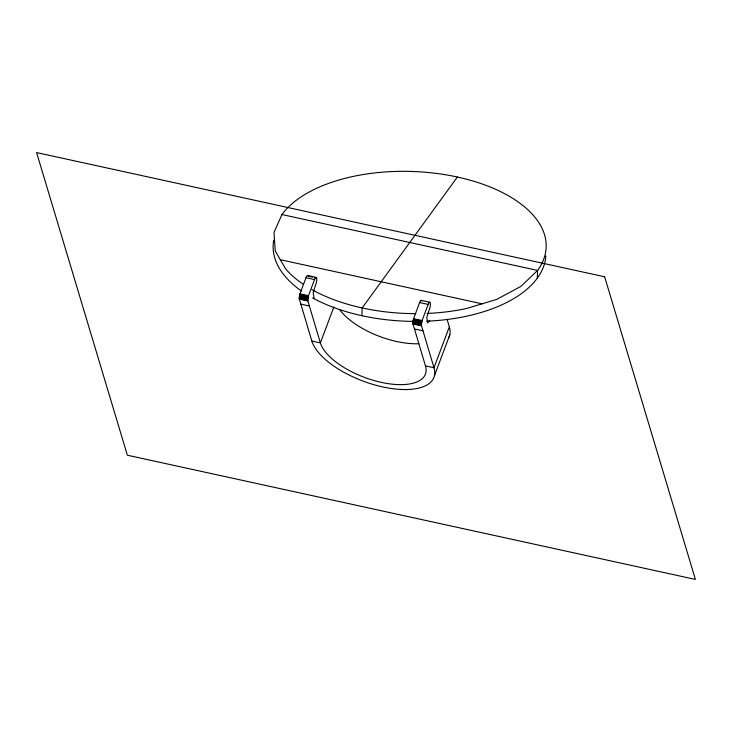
<?xml version="1.0" encoding="UTF-8"?>
<svg xmlns="http://www.w3.org/2000/svg" width="732" height="732" viewBox="0 0 732 732"><rect width="100%" height="100%" fill="white"/><g stroke="black" fill="none" stroke-linecap="round" stroke-linejoin="round"><path stroke-width="1.1" d="M447.069 319.289L449.347 326.875L433.985 367.738A65.194 28.475 20.6 0 1 382.671 386.926A65.194 28.475 20.6 0 1 311.85 341.039L299.251 298.72L299.955 293.852L306.013 277.702A4.548 1.29 -77.7 0 1 308.135 276.138L312.39 277.071M429.657 320.268L427.68 322.986L426.765 317.423L429.501 308.941A4.548 1.29 -77.7 0 0 430.26 302.838A4.548 1.29 -77.7 0 0 428.147 304.402L422.08 320.552L421.385 325.42L433.985 367.738L425.466 365.881A56.099 24.504 20.6 0 1 381.317 382.378A56.099 24.504 20.6 0 1 320.378 342.905L307.769 300.577L308.474 295.719L314.531 279.56A4.548 1.29 -77.7 0 1 316.654 278.004L314.522 277.538M425.466 365.881L412.857 323.553L413.562 318.695L419.619 302.536A4.548 1.29 -77.7 0 1 421.742 300.98M361.901 315.702L362.157 307.943L457.381 177.025A136.445 71.059 1.9 0 1 537.581 270.428L537.325 278.187M333.874 306.992L320.378 342.905L311.85 341.039M434.433 375.708L449.796 334.835M457.381 177.025A136.445 71.059 1.9 0 0 281.957 214.54L273.988 232.437L275.278 251.012L285.727 269.01A136.445 71.059 1.9 0 0 303.615 284.528M281.957 214.54L537.581 270.428L520.909 286.413L496.653 299.415L466.485 308.529A136.445 71.059 1.9 0 1 426.966 313.433M280.319 259.704L482.086 303.817M307.596 275.516L316.123 277.382M421.211 300.358L429.73 302.215M306.013 277.702L314.531 279.56M419.619 302.536L428.147 304.402M299.955 293.852L308.474 295.719M413.562 318.695L422.08 320.552M299.781 294.401L308.309 296.268M413.397 319.243L421.916 321.11M299.635 294.978L308.154 296.835M413.251 319.811L421.769 321.677M299.507 295.554L308.026 297.421M413.113 320.396L421.641 322.254M299.397 296.14L307.916 297.997M413.013 320.973L421.531 322.839M299.315 296.707L307.833 298.574M412.93 321.549L421.449 323.407M299.26 297.265L307.779 299.123M412.866 322.098L421.394 323.965M299.232 297.787L307.751 299.653M412.839 322.629L421.358 324.486M299.223 298.272L307.742 300.138M412.839 323.114L421.358 324.981M299.251 298.72L307.769 300.577M412.857 323.553L421.385 325.42M299.297 299.104L307.824 300.971M412.912 323.947L421.431 325.804M300.779 304.119L309.307 305.985M414.394 328.961L422.913 330.827M314.074 298.144L313.159 292.58L315.895 284.098A4.548 1.29 -77.7 0 0 316.654 278.004M418.805 343.72A56.099 24.504 20.6 0 1 339.703 309.673M449.347 326.875A65.194 28.475 20.6 0 1 448.689 337.836M545.825 255.962A136.445 71.059 1.9 0 1 426.701 321.192M413.315 321.403A136.445 71.059 1.9 0 1 312.646 297.924M301.364 290.915A136.445 71.059 1.9 0 1 273.731 240.197M415.822 313.653A136.445 71.059 1.9 0 1 311.942 289.625M604.65 276.788L36.6 152.585L127.35 455.213L695.4 579.415L604.65 276.788"/></g></svg>
